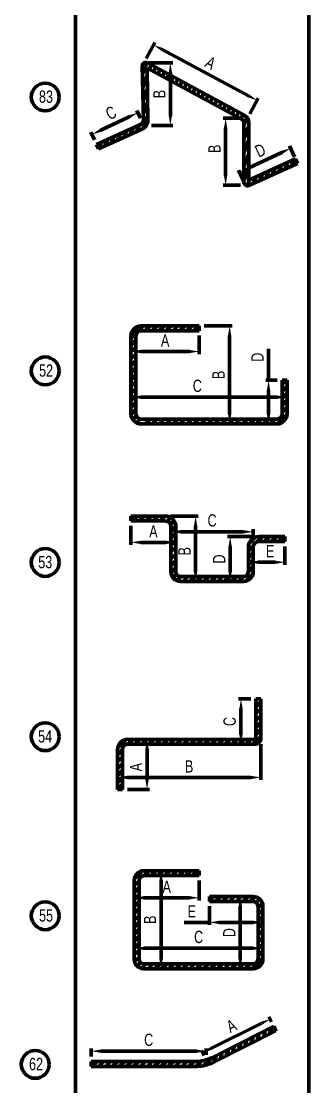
# Model space of a CAD drawing. Header units: millimetres. Extents: x 87961 to 634375, y 789523 to 1897921.
# Drawn here: x 98333 to 99796, y 1042263 to 1047691 of the extents above; entities that cross this region are included whole.
import ezdxf

# ---------------------------------------------------------------- set-up
doc = ezdxf.new("R2010")
doc.units = ezdxf.units.MM
doc.header["$LTSCALE"] = 30
doc.layers.add('DDIMS', color=2, linetype='Continuous', lineweight=100)
doc.layers.add('Shape code 1', color=7, linetype='Continuous', lineweight=211)
doc.styles.add('DM25', font='swisscl.ttf', dxfattribs={"height": 62.5})
doc.dimstyles.new('DM25', dxfattribs={"dimtxt": 62.5, "dimasz": 50, "dimexe": 13, "dimexo": 25, "dimgap": 25, "dimtad": 1, "dimdec": 0, "dimzin": 0, "dimdsep": 46, "dimtxsty": 'DM25', "dimcen": 25, "dimclrd": 3, "dimclre": 3, "dimclrt": 1, "dimadec": 0, "dimazin": 0, "dimtfac": 0.02, "dimtdec": 0, "dimtmove": 0, "dimatfit": 3, "dimfxl": 0, "dimtolj": 1, "dimtzin": 0, "dimlwd": -1, "dimlwe": -1, "dimarcsym": 0})

# ---------------------------------------------------------------- blocks, each defined once
blk = doc.blocks.new('*D134')
at = {"layer": 'DDIMS', "color": 3, "transparency": 16777216}
for p, q in [((98688, 1042415.8), (98688, 1042456.7)), ((98738, 1042443.7), (99224.6, 1042443.7)), ((99274.6, 1042424.3), (99274.6, 1042456.7))]:
    blk.add_line(p, q, dxfattribs=at)
for points in [[(98738, 1042452), (98738, 1042435.4), (98688, 1042443.7)], [(99224.6, 1042452), (99224.6, 1042435.4), (99274.6, 1042443.7)]]:
    blk.add_solid(points, dxfattribs=at)
at = {"layer": 'Defpoints', "color": 0, "transparency": 16777216}
for p in [(99274.6, 1042443.7), (98688, 1042390.8), (99274.6, 1042399.3)]:
    blk.add_point(p, dxfattribs=at)
at = {"layer": 'DDIMS', "color": 1, "transparency": 16777216, "insert": (98981.3, 1042501.2), "char_height": 62.5, "attachment_point": 5, "style": 'DM25'}
blk.add_mtext('\\A1;C', dxfattribs=at)
blk = doc.blocks.new('*D137')
at = {"layer": 'DDIMS', "color": 3, "transparency": 16777216}
for p, q in [((99607.1, 1042592.8), (99594, 1042619)), ((99301, 1042458.5), (99555.1, 1042585.1)), ((99263.5, 1042421.6), (99250.4, 1042447.9))]:
    blk.add_line(p, q, dxfattribs=at)
for points in [[(99551.4, 1042592.6), (99558.8, 1042577.6), (99599.8, 1042607.4)], [(99297.2, 1042466), (99304.7, 1042451.1), (99256.2, 1042436.2)]]:
    blk.add_solid(points, dxfattribs=at)
at = {"layer": 'Defpoints', "color": 0, "transparency": 16777216}
for p in [(99599.8, 1042607.4), (99618.3, 1042570.4), (99274.6, 1042399.3)]:
    blk.add_point(p, dxfattribs=at)
at = {"layer": 'DDIMS', "color": 1, "transparency": 16777216, "insert": (99402.9, 1042572.2), "char_height": 62.5, "width": 110.01, "attachment_point": 5, "rotation": 26.4778, "style": 'DM25'}
blk.add_mtext('\\A1;A', dxfattribs=at)
blk = doc.blocks.new('*D162')
at = {"layer": 'DDIMS', "color": 3, "transparency": 16777216}
for p, q in [((99264.1, 1046139.6), (99406.8, 1046139.6)), ((99393.8, 1046089.6), (99393.8, 1045689.6)), ((99368.8, 1045639.6), (99380.8, 1045639.6))]:
    blk.add_line(p, q, dxfattribs=at)
for points in [[(99385.5, 1046089.6), (99402.1, 1046089.6), (99393.8, 1046139.6)], [(99385.5, 1045689.6), (99402.1, 1045689.6), (99393.8, 1045639.6)]]:
    blk.add_solid(points, dxfattribs=at)
at = {"layer": 'Defpoints', "color": 0, "transparency": 16777216}
for p in [(99239.1, 1046139.6), (99393.8, 1045639.6), (99393.8, 1045639.6)]:
    blk.add_point(p, dxfattribs=at)
at = {"layer": 'DDIMS', "color": 1, "transparency": 16777216, "insert": (99337.5, 1045889.6), "char_height": 62.5, "attachment_point": 5, "rotation": 90, "style": 'DM25'}
blk.add_mtext('\\A1;B', dxfattribs=at)
blk = doc.blocks.new('*D163')
at = {"layer": 'DDIMS', "color": 3, "transparency": 16777216}
for p, q in [((99239.1, 1046089.6), (99239.1, 1045995.6)), ((98891.3, 1046033.6), (98891.3, 1046021.6)), ((98941.3, 1046008.6), (99189.1, 1046008.6))]:
    blk.add_line(p, q, dxfattribs=at)
for points in [[(98941.3, 1046017), (98941.3, 1046000.3), (98891.3, 1046008.6)], [(99189.1, 1046017), (99189.1, 1046000.3), (99239.1, 1046008.6)]]:
    blk.add_solid(points, dxfattribs=at)
at = {"layer": 'Defpoints', "color": 0, "transparency": 16777216}
for p in [(99239.1, 1046114.6), (98891.3, 1046008.6), (99239.1, 1046008.6)]:
    blk.add_point(p, dxfattribs=at)
at = {"layer": 'DDIMS', "color": 1, "transparency": 16777216, "insert": (99065.2, 1046064.9), "char_height": 62.5, "attachment_point": 5, "style": 'DM25'}
blk.add_mtext('\\A1;A', dxfattribs=at)
blk = doc.blocks.new('*D164')
at = {"layer": 'DDIMS', "color": 3, "transparency": 16777216}
for p, q in [((99592, 1045862.4), (99592, 1046022.6)), ((99636.2, 1045862.4), (99579, 1045862.4)), ((99592, 1045689.6), (99592, 1045812.4)), ((99559.7, 1045639.6), (99605, 1045639.6))]:
    blk.add_line(p, q, dxfattribs=at)
for points in [[(99583.7, 1045812.4), (99600.3, 1045812.4), (99592, 1045862.4)], [(99583.7, 1045689.6), (99600.3, 1045689.6), (99592, 1045639.6)]]:
    blk.add_solid(points, dxfattribs=at)
at = {"layer": 'Defpoints', "color": 0, "transparency": 16777216}
for p in [(99661.2, 1045862.4), (99534.7, 1045639.6), (99592, 1045639.6)]:
    blk.add_point(p, dxfattribs=at)
at = {"layer": 'DDIMS', "color": 1, "transparency": 16777216, "insert": (99535.7, 1045979.7), "char_height": 62.5, "attachment_point": 5, "rotation": 90, "style": 'DM25'}
blk.add_mtext('\\A1;D', dxfattribs=at)
blk = doc.blocks.new('*D165')
at = {"layer": 'DDIMS', "color": 3, "transparency": 16777216}
for p, q in [((98891.6, 1045894.4), (98891.6, 1045763)), ((99686.2, 1045837.4), (99686.2, 1045763)), ((98941.6, 1045776), (99636.2, 1045776))]:
    blk.add_line(p, q, dxfattribs=at)
for points in [[(98941.6, 1045784.4), (98941.6, 1045767.7), (98891.6, 1045776)], [(99636.2, 1045784.4), (99636.2, 1045767.7), (99686.2, 1045776)]]:
    blk.add_solid(points, dxfattribs=at)
at = {"layer": 'Defpoints', "color": 0, "transparency": 16777216}
for p in [(98891.6, 1045919.4), (99686.2, 1045862.4), (99686.2, 1045776)]:
    blk.add_point(p, dxfattribs=at)
at = {"layer": 'DDIMS', "color": 1, "transparency": 16777216, "insert": (99229.2, 1045833.5), "char_height": 62.5, "attachment_point": 5, "style": 'DM25'}
blk.add_mtext('\\A1;C', dxfattribs=at)
blk = doc.blocks.new('*D171')
at = {"layer": 'DDIMS', "color": 3, "transparency": 16777216}
for p, q in [((98891.3, 1045120.2), (98891.3, 1045023)), ((98941.3, 1045036), (99069.5, 1045036)), ((99119.5, 1045024), (99119.5, 1045023))]:
    blk.add_line(p, q, dxfattribs=at)
for points in [[(98941.3, 1045044.4), (98941.3, 1045027.7), (98891.3, 1045036)], [(99069.5, 1045044.4), (99069.5, 1045027.7), (99119.5, 1045036)]]:
    blk.add_solid(points, dxfattribs=at)
at = {"layer": 'Defpoints', "color": 0, "transparency": 16777216}
for p in [(98891.3, 1045145.2), (99119.5, 1045049), (99119.5, 1045036)]:
    blk.add_point(p, dxfattribs=at)
at = {"layer": 'DDIMS', "color": 1, "transparency": 16777216, "insert": (99005.4, 1045092.3), "char_height": 62.5, "attachment_point": 5, "style": 'DM25'}
blk.add_mtext('\\A1;A', dxfattribs=at)
blk = doc.blocks.new('*D170')
at = {"layer": 'DDIMS', "color": 3, "transparency": 16777216}
for p, q in [((99675.1, 1045015.6), (99675.1, 1044921.9)), ((99489.4, 1044959.9), (99489.4, 1044947.9)), ((99539.4, 1044934.9), (99625.1, 1044934.9))]:
    blk.add_line(p, q, dxfattribs=at)
for points in [[(99539.4, 1044943.3), (99539.4, 1044926.6), (99489.4, 1044934.9)], [(99625.1, 1044943.3), (99625.1, 1044926.6), (99675.1, 1044934.9)]]:
    blk.add_solid(points, dxfattribs=at)
at = {"layer": 'Defpoints', "color": 0, "transparency": 16777216}
for p in [(99675.1, 1045040.6), (99489.4, 1044934.9), (99675.1, 1044934.9)]:
    blk.add_point(p, dxfattribs=at)
at = {"layer": 'DDIMS', "color": 1, "transparency": 16777216, "insert": (99600.1, 1044991.2), "char_height": 62.5, "attachment_point": 5, "style": 'DM25'}
blk.add_mtext('\\A1;E', dxfattribs=at)
blk = doc.blocks.new('*D174')
at = {"layer": 'DDIMS', "color": 3, "transparency": 16777216}
for p, q in [((99094.5, 1045115.3), (99094.5, 1045103.3)), ((99144.5, 1045090.3), (99464.3, 1045090.3)), ((99514.3, 1045064.6), (99514.3, 1045103.3))]:
    blk.add_line(p, q, dxfattribs=at)
for points in [[(99144.5, 1045098.7), (99144.5, 1045082), (99094.5, 1045090.3)], [(99464.3, 1045098.7), (99464.3, 1045082), (99514.3, 1045090.3)]]:
    blk.add_solid(points, dxfattribs=at)
at = {"layer": 'Defpoints', "color": 0, "transparency": 16777216}
for p in [(99094.5, 1045090.3), (99514.3, 1045090.3), (99514.3, 1045039.6)]:
    blk.add_point(p, dxfattribs=at)
at = {"layer": 'DDIMS', "color": 1, "transparency": 16777216, "insert": (99304.5, 1045147.8), "char_height": 62.5, "attachment_point": 5, "style": 'DM25'}
blk.add_mtext('\\A1;C', dxfattribs=at)
blk = doc.blocks.new('*D175')
at = {"layer": 'DDIMS', "color": 3, "transparency": 16777216}
for p, q in [((99092.7, 1045170.2), (99233.3, 1045170.2)), ((99220.3, 1045120.2), (99220.3, 1044886.9)), ((99198.2, 1044836.9), (99207.3, 1044836.9))]:
    blk.add_line(p, q, dxfattribs=at)
for points in [[(99211.9, 1045120.2), (99228.6, 1045120.2), (99220.3, 1045170.2)], [(99211.9, 1044886.9), (99228.6, 1044886.9), (99220.3, 1044836.9)]]:
    blk.add_solid(points, dxfattribs=at)
at = {"layer": 'Defpoints', "color": 0, "transparency": 16777216}
for p in [(99067.7, 1045170.2), (99220.3, 1044836.9), (99223.2, 1044836.9)]:
    blk.add_point(p, dxfattribs=at)
at = {"layer": 'DDIMS', "color": 1, "transparency": 16777216, "insert": (99164, 1044991), "char_height": 62.5, "attachment_point": 5, "rotation": 90, "style": 'DM25'}
blk.add_mtext('\\A1;B', dxfattribs=at)
blk = doc.blocks.new('*D176')
at = {"layer": 'DDIMS', "color": 3, "transparency": 16777216}
for p, q in [((99516.2, 1045065.6), (99383.4, 1045065.6)), ((99396.4, 1045015.6), (99396.4, 1044886.9)), ((99397.4, 1044836.9), (99383.4, 1044836.9))]:
    blk.add_line(p, q, dxfattribs=at)
for points in [[(99388.1, 1045015.6), (99404.7, 1045015.6), (99396.4, 1045065.6)], [(99388.1, 1044886.9), (99404.7, 1044886.9), (99396.4, 1044836.9)]]:
    blk.add_solid(points, dxfattribs=at)
at = {"layer": 'Defpoints', "color": 0, "transparency": 16777216}
for p in [(99541.2, 1045065.6), (99396.4, 1044836.9), (99422.4, 1044836.9)]:
    blk.add_point(p, dxfattribs=at)
at = {"layer": 'DDIMS', "color": 1, "transparency": 16777216, "insert": (99340.2, 1044951.3), "char_height": 62.5, "attachment_point": 5, "rotation": 90, "style": 'DM25'}
blk.add_mtext('\\A1;D', dxfattribs=at)
blk = doc.blocks.new('*D178')
at = {"layer": 'DDIMS', "color": 3, "transparency": 16777216}
for p, q in [((98972.3, 1044032.6), (98985.9, 1044032.6)), ((98972.9, 1043827.6), (98972.9, 1043982.6)), ((98872.7, 1043777.6), (98985.9, 1043777.6))]:
    blk.add_line(p, q, dxfattribs=at)
for points in [[(98964.6, 1043982.6), (98981.3, 1043982.6), (98972.9, 1044032.6)], [(98964.6, 1043827.6), (98981.3, 1043827.6), (98972.9, 1043777.6)]]:
    blk.add_solid(points, dxfattribs=at)
at = {"layer": 'Defpoints', "color": 0, "transparency": 16777216}
for p in [(98947.3, 1044032.6), (98972.9, 1044032.6), (98847.7, 1043777.6)]:
    blk.add_point(p, dxfattribs=at)
at = {"layer": 'DDIMS', "color": 1, "transparency": 16777216, "insert": (98916.7, 1043890.8), "char_height": 62.5, "attachment_point": 5, "rotation": 90, "style": 'DM25'}
blk.add_mtext('\\A1;A', dxfattribs=at)
blk = doc.blocks.new('*D179')
at = {"layer": 'DDIMS', "color": 3, "transparency": 16777216}
for p, q in [((99501.9, 1044238.6), (99438.5, 1044238.6)), ((99451.5, 1044057.6), (99451.5, 1044188.6)), ((99426.5, 1044007.6), (99438.5, 1044007.6))]:
    blk.add_line(p, q, dxfattribs=at)
for points in [[(99443.2, 1044188.6), (99459.9, 1044188.6), (99451.5, 1044238.6)], [(99443.2, 1044057.6), (99459.9, 1044057.6), (99451.5, 1044007.6)]]:
    blk.add_solid(points, dxfattribs=at)
at = {"layer": 'Defpoints', "color": 0, "transparency": 16777216}
for p in [(99451.5, 1044238.6), (99526.9, 1044238.6), (99451.5, 1044007.6)]:
    blk.add_point(p, dxfattribs=at)
at = {"layer": 'DDIMS', "color": 1, "transparency": 16777216, "insert": (99394, 1044123.1), "char_height": 62.5, "attachment_point": 5, "rotation": 90, "style": 'DM25'}
blk.add_mtext('\\A1;C', dxfattribs=at)
blk = doc.blocks.new('*D180')
at = {"layer": 'DDIMS', "color": 3, "transparency": 16777216}
for p, q in [((99551.9, 1044007.6), (99551.9, 1043825.6)), ((98822.7, 1043863.6), (98822.7, 1043851.6)), ((98872.7, 1043838.6), (99501.9, 1043838.6))]:
    blk.add_line(p, q, dxfattribs=at)
for points in [[(98872.7, 1043846.9), (98872.7, 1043830.2), (98822.7, 1043838.6)], [(99501.9, 1043846.9), (99501.9, 1043830.2), (99551.9, 1043838.6)]]:
    blk.add_solid(points, dxfattribs=at)
at = {"layer": 'Defpoints', "color": 0, "transparency": 16777216}
for p in [(99551.9, 1044032.6), (98822.7, 1043838.6), (99551.9, 1043838.6)]:
    blk.add_point(p, dxfattribs=at)
at = {"layer": 'DDIMS', "color": 1, "transparency": 16777216, "insert": (99187.3, 1043894.8), "char_height": 62.5, "attachment_point": 5, "style": 'DM25'}
blk.add_mtext('\\A1;B', dxfattribs=at)
blk = doc.blocks.new('*D185')
at = {"layer": 'DDIMS', "color": 3, "transparency": 16777216}
for p, q in [((99019.4, 1043363.2), (99031.4, 1043363.2)), ((99044.4, 1043313.2), (99044.4, 1042913.2)), ((99019.4, 1042863.2), (99031.4, 1042863.2))]:
    blk.add_line(p, q, dxfattribs=at)
for points in [[(99036, 1043313.2), (99052.7, 1043313.2), (99044.4, 1043363.2)], [(99036, 1042913.2), (99052.7, 1042913.2), (99044.4, 1042863.2)]]:
    blk.add_solid(points, dxfattribs=at)
at = {"layer": 'Defpoints', "color": 0, "transparency": 16777216}
for p in [(99044.4, 1043363.2), (99044.4, 1042863.2), (99044.4, 1042863.2)]:
    blk.add_point(p, dxfattribs=at)
at = {"layer": 'DDIMS', "color": 1, "transparency": 16777216, "insert": (98988.1, 1043113.2), "char_height": 62.5, "attachment_point": 5, "rotation": 90, "style": 'DM25'}
blk.add_mtext('\\A1;B', dxfattribs=at)
blk = doc.blocks.new('*D186')
at = {"layer": 'DDIMS', "color": 3, "transparency": 16777216}
for p, q in [((99239.1, 1043313.2), (99239.1, 1043212.2)), ((98907.3, 1043250.2), (98907.3, 1043238.2)), ((98957.3, 1043225.2), (99189.1, 1043225.2))]:
    blk.add_line(p, q, dxfattribs=at)
for points in [[(98957.3, 1043233.6), (98957.3, 1043216.9), (98907.3, 1043225.2)], [(99189.1, 1043233.6), (99189.1, 1043216.9), (99239.1, 1043225.2)]]:
    blk.add_solid(points, dxfattribs=at)
at = {"layer": 'Defpoints', "color": 0, "transparency": 16777216}
for p in [(99239.1, 1043338.2), (98907.3, 1043225.2), (99239.1, 1043225.2)]:
    blk.add_point(p, dxfattribs=at)
at = {"layer": 'DDIMS', "color": 1, "transparency": 16777216, "insert": (99073.2, 1043281.5), "char_height": 62.5, "attachment_point": 5, "style": 'DM25'}
blk.add_mtext('\\A1;A', dxfattribs=at)
blk = doc.blocks.new('*D184')
at = {"layer": 'DDIMS', "color": 3, "transparency": 16777216}
for p, q in [((99423.1, 1043232), (99435.1, 1043232)), ((99448.1, 1043182), (99448.1, 1042913.2)), ((99423.1, 1042863.2), (99435.1, 1042863.2))]:
    blk.add_line(p, q, dxfattribs=at)
for points in [[(99439.7, 1043182), (99456.4, 1043182), (99448.1, 1043232)], [(99439.7, 1042913.2), (99456.4, 1042913.2), (99448.1, 1042863.2)]]:
    blk.add_solid(points, dxfattribs=at)
at = {"layer": 'Defpoints', "color": 0, "transparency": 16777216}
for p in [(99448.1, 1043232), (99448.1, 1042863.2), (99448.1, 1042863.2)]:
    blk.add_point(p, dxfattribs=at)
at = {"layer": 'DDIMS', "color": 1, "transparency": 16777216, "insert": (99391.8, 1043047.6), "char_height": 62.5, "attachment_point": 5, "rotation": 90, "style": 'DM25'}
blk.add_mtext('\\A1;D', dxfattribs=at)
blk = doc.blocks.new('*D187')
at = {"layer": 'DDIMS', "color": 3, "transparency": 16777216}
for p, q in [((98907.6, 1042992.9), (98907.6, 1042980.9)), ((99563.6, 1042992.9), (99563.6, 1042980.9)), ((98957.6, 1042967.9), (99513.6, 1042967.9))]:
    blk.add_line(p, q, dxfattribs=at)
for points in [[(98957.6, 1042976.2), (98957.6, 1042959.6), (98907.6, 1042967.9)], [(99513.6, 1042976.2), (99513.6, 1042959.6), (99563.6, 1042967.9)]]:
    blk.add_solid(points, dxfattribs=at)
at = {"layer": 'Defpoints', "color": 0, "transparency": 16777216}
for p in [(98907.6, 1042967.9), (99563.6, 1042967.9), (99563.6, 1042967.9)]:
    blk.add_point(p, dxfattribs=at)
at = {"layer": 'DDIMS', "color": 1, "transparency": 16777216, "insert": (99235.6, 1043025.4), "char_height": 62.5, "attachment_point": 5, "style": 'DM25'}
blk.add_mtext('\\A1;C', dxfattribs=at)
blk = doc.blocks.new('*D188')
at = {"layer": 'DDIMS', "color": 3, "transparency": 16777216}
for p, q in [((99290.4, 1043182), (99290.4, 1043086.9)), ((99290.4, 1043099.9), (99161.7, 1043099.9)), ((99513.6, 1043099.9), (99340.4, 1043099.9)), ((99563.6, 1043124.9), (99563.6, 1043112.9))]:
    blk.add_line(p, q, dxfattribs=at)
for points in [[(99340.4, 1043108.3), (99340.4, 1043091.6), (99290.4, 1043099.9)], [(99513.6, 1043108.3), (99513.6, 1043091.6), (99563.6, 1043099.9)]]:
    blk.add_solid(points, dxfattribs=at)
at = {"layer": 'Defpoints', "color": 0, "transparency": 16777216}
for p in [(99290.4, 1043207), (99563.6, 1043099.9), (99563.6, 1043099.9)]:
    blk.add_point(p, dxfattribs=at)
at = {"layer": 'DDIMS', "color": 1, "transparency": 16777216, "insert": (99201, 1043156.2), "char_height": 62.5, "attachment_point": 5, "style": 'DM25'}
blk.add_mtext('\\A1;E', dxfattribs=at)
blk = doc.blocks.new('*D223')
at = {"layer": 'DDIMS', "color": 3, "transparency": 16777216}
for p, q in [((98968.9, 1047502.1), (99012.1, 1047582.6)), ((99050, 1047547.5), (99489.6, 1047311.8)), ((99496.6, 1047219.1), (99539.8, 1047299.6))]:
    blk.add_line(p, q, dxfattribs=at)
for points in [[(99053.9, 1047554.8), (99046.1, 1047540.2), (99005.9, 1047571.1)], [(99493.5, 1047319.1), (99485.7, 1047304.4), (99533.7, 1047288.1)]]:
    blk.add_solid(points, dxfattribs=at)
at = {"layer": 'Defpoints', "color": 0, "transparency": 16777216}
for p in [(98957.1, 1047480), (99533.7, 1047288.1), (99484.8, 1047197)]:
    blk.add_point(p, dxfattribs=at)
at = {"layer": 'DDIMS', "color": 1, "transparency": 16777216, "insert": (99296.4, 1047479.2), "char_height": 62.5, "width": 70.451, "attachment_point": 5, "rotation": 331.7974, "style": 'DM25'}
blk.add_mtext('\\A1;A', dxfattribs=at)
blk = doc.blocks.new('*D224')
at = {"layer": 'DDIMS', "color": 3, "transparency": 16777216}
for p, q in [((98982.1, 1047480), (99104.9, 1047480)), ((99091.9, 1047430), (99091.9, 1047210.5)), ((98995.9, 1047160.5), (99104.9, 1047160.5))]:
    blk.add_line(p, q, dxfattribs=at)
for points in [[(99083.5, 1047430), (99100.2, 1047430), (99091.9, 1047480)], [(99083.5, 1047210.5), (99100.2, 1047210.5), (99091.9, 1047160.5)]]:
    blk.add_solid(points, dxfattribs=at)
at = {"layer": 'Defpoints', "color": 0, "transparency": 16777216}
for p in [(98957.1, 1047480), (98970.9, 1047160.5), (99091.9, 1047160.5)]:
    blk.add_point(p, dxfattribs=at)
at = {"layer": 'DDIMS', "color": 1, "transparency": 16777216, "insert": (99035.6, 1047320.3), "char_height": 62.5, "width": 35.543, "attachment_point": 5, "rotation": 90, "style": 'DM25'}
blk.add_mtext('\\A1;B', dxfattribs=at)
blk = doc.blocks.new('*D225')
at = {"layer": 'DDIMS', "color": 3, "transparency": 16777216}
for p, q in [((99459.8, 1047197), (99360.3, 1047197)), ((99373.3, 1047147), (99373.3, 1046905.8)), ((99449.7, 1046855.8), (99360.3, 1046855.8))]:
    blk.add_line(p, q, dxfattribs=at)
for points in [[(99365, 1047147), (99381.6, 1047147), (99373.3, 1047197)], [(99365, 1046905.8), (99381.6, 1046905.8), (99373.3, 1046855.8)]]:
    blk.add_solid(points, dxfattribs=at)
at = {"layer": 'Defpoints', "color": 0, "transparency": 16777216}
for p in [(99484.8, 1047197), (99373.3, 1046855.8), (99474.7, 1046855.8)]:
    blk.add_point(p, dxfattribs=at)
at = {"layer": 'DDIMS', "color": 1, "transparency": 16777216, "insert": (99317.1, 1047041.6), "char_height": 62.5, "width": 43.832, "attachment_point": 5, "rotation": 90, "style": 'DM25'}
blk.add_mtext('\\A1;B', dxfattribs=at)
blk = doc.blocks.new('*D226')
at = {"layer": 'DDIMS', "color": 3, "transparency": 16777216}
for p, q in [((98737.4, 1047136.1), (98881.3, 1047204.2)), ((98939.8, 1047197.5), (98920.9, 1047237.3)), ((98705.5, 1047086.6), (98686.6, 1047126.4))]:
    blk.add_line(p, q, dxfattribs=at)
for points in [[(98877.7, 1047211.7), (98884.8, 1047196.6), (98926.5, 1047225.6)], [(98733.8, 1047143.6), (98741, 1047128.5), (98692.2, 1047114.7)]]:
    blk.add_solid(points, dxfattribs=at)
at = {"layer": 'Defpoints', "color": 0, "transparency": 16777216}
for p in [(98926.5, 1047225.6), (98950.5, 1047174.9), (98716.2, 1047064)]:
    blk.add_point(p, dxfattribs=at)
at = {"layer": 'DDIMS', "color": 1, "transparency": 16777216, "insert": (98789.3, 1047224.2), "char_height": 62.5, "width": 55.481, "attachment_point": 5, "rotation": 25.3278, "style": 'DM25'}
blk.add_mtext('\\A1;C', dxfattribs=at)
blk = doc.blocks.new('*D228')
at = {"layer": 'DDIMS', "color": 3, "transparency": 16777216}
for p, q in [((99724.5, 1047001.3), (99698.6, 1047056.2)), ((99488.9, 1046942.9), (99658.9, 1047023.2)), ((99464, 1046878.4), (99438.1, 1046933.4))]:
    blk.add_line(p, q, dxfattribs=at)
for points in [[(99655.4, 1047030.7), (99662.5, 1047015.6), (99704.2, 1047044.5)], [(99485.3, 1046950.5), (99492.4, 1046935.4), (99443.7, 1046921.6)]]:
    blk.add_solid(points, dxfattribs=at)
at = {"layer": 'Defpoints', "color": 0, "transparency": 16777216}
for p in [(99704.2, 1047044.5), (99735.2, 1046978.7), (99474.7, 1046855.8)]:
    blk.add_point(p, dxfattribs=at)
at = {"layer": 'DDIMS', "color": 1, "transparency": 16777216, "insert": (99549.9, 1047033.9), "char_height": 62.5, "width": 44.547, "attachment_point": 5, "rotation": 25.2552, "style": 'DM25'}
blk.add_mtext('\\A1;D', dxfattribs=at)

msp = doc.modelspace()

# ---------------------------------------------------------------- linework, layer by layer
at = {"layer": 'DDIMS'}
for p, q in [((98607.8, 1058445.2), (98607.8, 1015331.3)), ((99796.5, 1058276.3), (99796.5, 1015331.3))]:
    msp.add_line(p, q, dxfattribs=at)
for centre in [(98454.4, 1047305.4), (98454.4, 1045910), (98454.4, 1044933.9), (98454.4, 1044045.9), (98454.4, 1043133.6), (98403.5, 1042376.3)]:
    msp.add_circle(centre, 70.9, dxfattribs=at)
at = {"layer": 'Shape code 1'}
for p, q in [((98972.4, 1047481.4), (98949.8, 1047421.4)), ((98973.5, 1047480.7), (99466.7, 1047214.6)), ((98948.9, 1047465.6), (98954.3, 1047185.8)), ((98973.8, 1047452.2), (99454.7, 1047192.7)), ((98973.8, 1047452.2), (98976.7, 1047182)), ((98994.6, 1047469.4), (98985.7, 1047445.8)), ((99016.8, 1047457.4), (99007.9, 1047433.8)), ((99039, 1047445.4), (99030.1, 1047421.8)), ((99061.2, 1047433.4), (99052.3, 1047409.8)), ((99083.4, 1047421.5), (99074.5, 1047397.8)), ((98974.2, 1047415.4), (98951.1, 1047353.9)), ((99105.6, 1047409.5), (99096.7, 1047385.9)), ((99127.8, 1047397.5), (99118.9, 1047373.9)), ((99150, 1047385.5), (99141.1, 1047361.9)), ((99172.2, 1047373.5), (99163.3, 1047349.9)), ((98975, 1047346.4), (98952.4, 1047286.4)), ((99194.4, 1047361.6), (99185.5, 1047337.9)), ((99216.6, 1047349.6), (99207.7, 1047326)), ((99238.8, 1047337.6), (99229.9, 1047314)), ((99261, 1047325.6), (99252.1, 1047302)), ((99283.2, 1047313.6), (99274.3, 1047290)), ((98975.7, 1047277.4), (98953.6, 1047218.8)), ((99305.4, 1047301.6), (99296.5, 1047278)), ((99327.6, 1047289.7), (99318.7, 1047266.1)), ((99349.8, 1047277.7), (99340.9, 1047254.1)), ((99372, 1047265.7), (99363.1, 1047242.1)), ((98976.4, 1047208.4), (98951.9, 1047143.4)), ((99394.2, 1047253.7), (99385.3, 1047230.1)), ((99416.4, 1047241.7), (99407.5, 1047218.1)), ((99438.6, 1047229.8), (99429.7, 1047206.2)), ((99460.8, 1047217.8), (99451.9, 1047194.2)), ((98716.2, 1047064), (98943.1, 1047166.8)), ((98932.2, 1047161.9), (98919.7, 1047128.8)), ((99481.5, 1047201.9), (99466.7, 1047162.4)), ((99466.7, 1047172.6), (99466.7, 1046870.3)), ((99491.7, 1047157.9), (99466.7, 1047091.5)), ((99491.7, 1047172.7), (99491.7, 1046882.1)), ((98726.5, 1047041.3), (98955.1, 1047144.8)), ((98803.4, 1047103.5), (98790.9, 1047070.4)), ((98835.6, 1047118.1), (98823.1, 1047085)), ((98867.8, 1047132.7), (98855.3, 1047099.6)), ((98900, 1047147.3), (98887.5, 1047114.2)), ((98716.2, 1047064), (98726.5, 1047041.3)), ((98738.9, 1047074.3), (98726.5, 1047041.3)), ((98771.2, 1047088.9), (98758.7, 1047055.8)), ((99491.7, 1047086.9), (99466.7, 1047020.5)), ((99491.7, 1047016), (99466.7, 1046949.6)), ((99491.7, 1046882.1), (99730, 1046990.1)), ((99720.8, 1046985.9), (99708.3, 1046952.8)), ((99730, 1046990.1), (99740.3, 1046967.3)), ((99491.7, 1046945), (99466.7, 1046878.6)), ((99491.2, 1046854.5), (99740.3, 1046967.3)), ((99624.1, 1046942.1), (99611.7, 1046909)), ((99656.4, 1046956.7), (99643.9, 1046923.6)), ((99688.6, 1046971.3), (99676.1, 1046938.2)), ((99495.3, 1046883.8), (99483.7, 1046853)), ((99527.5, 1046898.4), (99515.1, 1046865.3)), ((99559.7, 1046913), (99547.3, 1046879.9)), ((99591.9, 1046927.5), (99579.5, 1046894.5)), ((98953.8, 1046139.6), (98891.3, 1046077.1)), ((98925.4, 1046136.6), (98894.3, 1046105.5)), ((98989.2, 1046139.6), (98964.2, 1046114.6)), ((99024.5, 1046139.6), (98999.5, 1046114.6)), ((99059.9, 1046139.6), (99034.9, 1046114.6)), ((99095.2, 1046139.6), (99070.2, 1046114.6)), ((99130.6, 1046139.6), (99105.6, 1046114.6)), ((99165.9, 1046139.6), (99140.9, 1046114.6)), ((99201.3, 1046139.6), (99176.3, 1046114.6)), ((99236.7, 1046139.6), (99211.7, 1046114.6)), ((99239.1, 1046139.6), (99239.1, 1046114.6)), ((98916.3, 1046066.7), (98891.3, 1046041.7)), ((98916.3, 1046031.3), (98891.3, 1046006.3)), ((98916.3, 1045996), (98891.3, 1045971)), ((98916.3, 1045960.6), (98891.3, 1045935.6)), ((98916.3, 1045925.3), (98891.3, 1045900.3)), ((98916.3, 1045889.9), (98891.3, 1045864.9)), ((98916.3, 1045854.6), (98891.3, 1045829.6)), ((99686.2, 1045862.4), (99661.2, 1045862.4)), ((99682, 1045862.4), (99661.2, 1045841.7)), ((98916.3, 1045819.2), (98891.3, 1045794.2)), ((99686.2, 1045831.3), (99661.2, 1045806.3)), ((99686.2, 1045796), (99661.2, 1045771)), ((98916.3, 1045783.9), (98891.3, 1045758.9)), ((98916.3, 1045748.5), (98891.3, 1045723.5)), ((99686.2, 1045760.6), (99661.2, 1045735.6)), ((98916.3, 1045713.2), (98891.3, 1045688.2)), ((99686.2, 1045689.9), (99635.9, 1045639.6)), ((99686.2, 1045725.3), (99661.2, 1045700.3)), ((98918.7, 1045680.2), (98900.4, 1045661.9)), ((98938.7, 1045664.9), (98919.2, 1045645.4)), ((98989.2, 1045664.6), (98964.2, 1045639.6)), ((99024.5, 1045664.6), (98999.5, 1045639.6)), ((99059.9, 1045664.6), (99034.9, 1045639.6)), ((99095.2, 1045664.6), (99070.2, 1045639.6)), ((99130.6, 1045664.6), (99105.6, 1045639.6)), ((99165.9, 1045664.6), (99140.9, 1045639.6)), ((99201.3, 1045664.6), (99176.3, 1045639.6)), ((99236.7, 1045664.6), (99211.7, 1045639.6)), ((99272, 1045664.6), (99247, 1045639.6)), ((99307.4, 1045664.6), (99282.4, 1045639.6)), ((99342.7, 1045664.6), (99317.7, 1045639.6)), ((99378.1, 1045664.6), (99353.1, 1045639.6)), ((99413.4, 1045664.6), (99388.4, 1045639.6)), ((99448.8, 1045664.6), (99423.8, 1045639.6)), ((99484.1, 1045664.6), (99459.1, 1045639.6)), ((99519.5, 1045664.6), (99494.5, 1045639.6)), ((99554.8, 1045664.6), (99529.8, 1045639.6)), ((99590.2, 1045664.6), (99565.2, 1045639.6)), ((99625.6, 1045664.6), (99600.6, 1045639.6)), ((99064.8, 1045170.1), (98891.3, 1045170.2)), ((98891.3, 1045170.2), (98891.3, 1045145.2)), ((99066.2, 1045145.2), (98891.3, 1045145.2)), ((98923.9, 1045170.2), (98898.9, 1045145.2)), ((98959.2, 1045170.2), (98934.2, 1045145.2)), ((98994.6, 1045170.2), (98969.6, 1045145.2)), ((99029.9, 1045170.1), (99005, 1045145.2)), ((99065.3, 1045170.2), (99040.3, 1045145.2)), ((99093.7, 1045163.2), (99074.8, 1045144.3)), ((99111.7, 1045145.8), (99093, 1045127.2)), ((99119.5, 1045118.3), (99094.5, 1045093.3)), ((99094.5, 1045116.7), (99094.5, 1044886.8)), ((99119.5, 1045116.7), (99119.5, 1044887.3)), ((99119.5, 1045083), (99094.5, 1045058)), ((99119.5, 1045047.6), (99094.5, 1045022.6)), ((99523.3, 1045062.4), (99492.5, 1045031.7)), ((99561.8, 1045065.6), (99536.4, 1045040.2)), ((99542.7, 1045065.6), (99675.1, 1045065.6)), ((99542.7, 1045040.6), (99675.1, 1045040.6)), ((99597.1, 1045065.6), (99572.1, 1045040.6)), ((99632.5, 1045065.6), (99607.5, 1045040.6)), ((99667.9, 1045065.6), (99642.9, 1045040.6)), ((99675.1, 1045065.6), (99675.1, 1045040.6)), ((99119.5, 1045012.3), (99094.5, 1044987.3)), ((99119.5, 1044976.9), (99094.5, 1044951.9)), ((99514.8, 1045018.6), (99489.4, 1044993.2)), ((99489.4, 1045012.1), (99489.4, 1044887.3)), ((99514.4, 1044982.9), (99489.4, 1044957.9)), ((99514.4, 1045012.1), (99514.4, 1044886.8)), ((99119.5, 1044941.6), (99094.5, 1044916.6)), ((99514.4, 1044947.5), (99489.4, 1044922.5)), ((99119.5, 1044906.2), (99094.5, 1044881.2)), ((99123.4, 1044874.7), (99105.4, 1044856.7)), ((99119.5, 1044870.8), (99105.4, 1044856.7)), ((99512.6, 1044875), (99474.5, 1044836.9)), ((99514.4, 1044912.1), (99489.4, 1044887.1)), ((99145.9, 1044861.8), (99125.3, 1044841.2)), ((99144.3, 1044836.8), (99464.8, 1044836.9)), ((99144.8, 1044861.8), (99464.2, 1044861.9)), ((99181.2, 1044861.8), (99156.2, 1044836.8)), ((99216.6, 1044861.8), (99191.6, 1044836.8)), ((99252, 1044861.8), (99227, 1044836.8)), ((99287.3, 1044861.8), (99262.3, 1044836.8)), ((99322.7, 1044861.8), (99297.7, 1044836.8)), ((99358, 1044861.9), (99333, 1044836.9)), ((99393.4, 1044861.9), (99368.4, 1044836.9)), ((99428.7, 1044861.9), (99403.7, 1044836.9)), ((99464.1, 1044861.9), (99439.1, 1044836.9)), ((99526.9, 1044238.5), (99551.9, 1044238.5)), ((99526.9, 1044034.6), (99526.9, 1044238.5)), ((99551.9, 1044223.8), (99526.9, 1044198.8)), ((99551.9, 1044032.6), (99551.9, 1044238.5)), ((99551.9, 1044188.5), (99526.9, 1044163.5)), ((99551.9, 1044153.1), (99526.9, 1044128.1)), ((99551.9, 1044117.8), (99526.9, 1044092.8)), ((99551.9, 1044082.4), (99526.9, 1044057.4)), ((98864.8, 1044031.7), (98823.6, 1043990.5)), ((98901.1, 1044032.6), (98876.1, 1044007.6)), ((98876.2, 1044007.6), (99526.9, 1044007.6)), ((98876.9, 1044032.6), (99524.9, 1044032.6)), ((98936.4, 1044032.6), (98911.4, 1044007.6)), ((98971.8, 1044032.6), (98946.8, 1044007.6)), ((99007.1, 1044032.6), (98982.1, 1044007.6)), ((99042.5, 1044032.6), (99017.5, 1044007.6)), ((99077.8, 1044032.6), (99052.8, 1044007.6)), ((99113.2, 1044032.6), (99088.2, 1044007.6)), ((99148.5, 1044032.6), (99123.5, 1044007.6)), ((99183.9, 1044032.6), (99158.9, 1044007.6)), ((99219.3, 1044032.6), (99194.3, 1044007.6)), ((99254.6, 1044032.6), (99229.6, 1044007.6)), ((99290, 1044032.6), (99265, 1044007.6)), ((99325.3, 1044032.6), (99300.3, 1044007.6)), ((99360.7, 1044032.6), (99335.7, 1044007.6)), ((99396, 1044032.6), (99371, 1044007.6)), ((99431.4, 1044032.6), (99406.4, 1044007.6)), ((99466.7, 1044032.6), (99441.7, 1044007.6)), ((99502.1, 1044032.6), (99477.1, 1044007.6)), ((99551.9, 1044047), (99512.5, 1044007.6)), ((98847.7, 1043979.3), (98822.7, 1043954.3)), ((98822.7, 1043978.7), (98822.7, 1043777.6)), ((98847.7, 1043979.3), (98847.7, 1043777.6)), ((98847.7, 1043943.9), (98822.7, 1043918.9)), ((98847.7, 1043908.6), (98822.7, 1043883.6)), ((98847.7, 1043873.2), (98822.7, 1043848.2)), ((98847.7, 1043837.9), (98822.7, 1043812.9)), ((98847.7, 1043802.5), (98822.8, 1043777.6)), ((98822.7, 1043777.6), (98847.7, 1043777.6)), ((98946.1, 1043361.6), (98908.9, 1043324.3)), ((98983.1, 1043363.2), (98958.1, 1043338.2)), ((99018.4, 1043363.2), (98993.4, 1043338.2)), ((99053.8, 1043363.2), (99028.8, 1043338.2)), ((99089.2, 1043363.2), (99064.2, 1043338.2)), ((99124.5, 1043363.2), (99099.5, 1043338.2)), ((99159.9, 1043363.2), (99134.9, 1043338.2)), ((99195.2, 1043363.2), (99170.2, 1043338.2)), ((99230.6, 1043363.2), (99205.6, 1043338.2)), ((99239.1, 1043363.2), (99239.1, 1043338.2)), ((98932.3, 1043312.4), (98907.3, 1043287.4)), ((98932.3, 1043277), (98907.3, 1043252)), ((98932.3, 1043241.7), (98907.3, 1043216.7)), ((98932.3, 1043206.3), (98907.3, 1043181.3)), ((99513.6, 1043232), (99290.4, 1043232)), ((99290.4, 1043232), (99290.4, 1043207)), ((99311.5, 1043232), (99290.4, 1043210.9)), ((99513.6, 1043207), (99290.4, 1043207)), ((99346.8, 1043232), (99321.8, 1043207)), ((99382.2, 1043232), (99357.2, 1043207)), ((99417.5, 1043232), (99392.5, 1043207)), ((99452.9, 1043232), (99427.9, 1043207)), ((99488.2, 1043232), (99463.2, 1043207)), ((99522.5, 1043230.9), (99498.6, 1043207)), ((99546, 1043219.1), (99528.3, 1043201.3)), ((99560.4, 1043198.1), (99538.6, 1043176.2)), ((98932.3, 1043171), (98907.3, 1043146)), ((98932.3, 1043135.6), (98907.3, 1043110.6)), ((99563.6, 1043165.9), (99538.6, 1043140.9)), ((98932.3, 1043100.3), (98907.3, 1043075.2)), ((99563.6, 1043130.5), (99538.6, 1043105.5)), ((99563.6, 1043095.2), (99538.6, 1043070.2)), ((98932.3, 1043064.9), (98907.3, 1043039.9)), ((98932.3, 1043029.5), (98907.3, 1043004.6)), ((99563.6, 1043059.8), (99538.6, 1043034.8)), ((99563.6, 1043024.4), (99538.6, 1042999.4)), ((98932.3, 1042994.2), (98907.3, 1042969.2)), ((99563.6, 1042989.1), (99538.6, 1042964.1)), ((98932.3, 1042958.8), (98907.3, 1042933.8)), ((98932.3, 1042923.5), (98909.3, 1042900.5)), ((99563.6, 1042918.4), (99508.4, 1042863.2)), ((99563.6, 1042953.7), (99538.6, 1042928.7)), ((98940.1, 1042896), (98922.4, 1042878.3)), ((98967.6, 1042888.1), (98944.6, 1042865.2)), ((99003.1, 1042888.2), (98978.1, 1042863.2)), ((99038.4, 1042888.2), (99013.4, 1042863.2)), ((99073.8, 1042888.2), (99048.8, 1042863.2)), ((99109.1, 1042888.2), (99084.1, 1042863.2)), ((99144.6, 1042888.3), (99119.6, 1042863.3)), ((99180, 1042888.3), (99155, 1042863.3)), ((99215.3, 1042888.3), (99190.3, 1042863.3)), ((99250.7, 1042888.3), (99225.7, 1042863.3)), ((99285.9, 1042888.2), (99261, 1042863.3)), ((99321.3, 1042888.2), (99296.4, 1042863.3)), ((99356.6, 1042888.2), (99331.7, 1042863.3)), ((99392, 1042888.2), (99367.1, 1042863.3)), ((99427.3, 1042888.2), (99402.3, 1042863.2)), ((99462.7, 1042888.2), (99437.7, 1042863.2)), ((99498, 1042888.2), (99473, 1042863.2)), ((99618.3, 1042570.4), (99302.6, 1042409.7)), ((99629.6, 1042548.1), (99313.5, 1042387.2)), ((99576.5, 1042549.2), (99565.5, 1042515.5)), ((99608, 1042565.2), (99597, 1042531.6)), ((99618.3, 1042570.4), (99629.6, 1042548.1)), ((99629.1, 1042549.2), (99628.6, 1042547.6)), ((99450.4, 1042485), (99439.5, 1042451.4)), ((99481.9, 1042501), (99471, 1042467.4)), ((99513.5, 1042517.1), (99502.5, 1042483.5)), ((99545, 1042533.1), (99534, 1042499.5)), ((99355.9, 1042436.9), (99345, 1042403.3)), ((99387.4, 1042452.9), (99376.5, 1042419.3)), ((99418.9, 1042469), (99408, 1042435.4)), ((98688, 1042390.8), (99224.4, 1042390.8)), ((98688, 1042390.8), (98688, 1042365.8)), ((98716.6, 1042390.8), (98691.6, 1042365.8)), ((98752, 1042390.8), (98727, 1042365.8)), ((98787.3, 1042390.8), (98762.3, 1042365.8)), ((98822.7, 1042390.8), (98797.7, 1042365.8)), ((98858.2, 1042390.9), (98833.2, 1042365.9)), ((98893.5, 1042390.9), (98868.5, 1042365.9)), ((98928.9, 1042390.9), (98903.9, 1042365.9)), ((98964.2, 1042390.9), (98939.2, 1042365.9)), ((98999.5, 1042390.8), (98974.6, 1042365.9)), ((99034.8, 1042390.8), (99009.9, 1042365.9)), ((99070.2, 1042390.8), (99045.3, 1042365.9)), ((99105.5, 1042390.8), (99080.6, 1042365.9)), ((99140.9, 1042390.8), (99116, 1042365.9)), ((99176.2, 1042390.8), (99151.3, 1042365.9)), ((99211.6, 1042390.8), (99186.7, 1042365.9)), ((99249.6, 1042393.5), (99222.1, 1042365.9)), ((99300.2, 1042408.7), (99261.8, 1042370.3)), ((99324.4, 1042420.9), (99313.5, 1042387.2)), ((98688, 1042365.8), (99225, 1042365.8))]:
    msp.add_line(p, q, dxfattribs=at)
for points in [[(99239.1, 1046139.6), (98941.3, 1046139.6)], [(98891.3, 1046089.6), (98891.3, 1045689.6)], [(98916.3, 1046089.1), (98916.3, 1045690.1)], [(99239.1, 1046114.6), (98941.8, 1046114.6)], [(99661.2, 1045690.1), (99661.2, 1045862.4)], [(99686.2, 1045689.6), (99686.2, 1045862.4)], [(98941.3, 1045639.6), (99635.9, 1045639.6)], [(98941.8, 1045664.6), (99635.7, 1045664.6)], [(99239.1, 1043363.2), (98957.3, 1043363.2)], [(98907.3, 1043313.2), (98907.3, 1042913.2)], [(98932.3, 1043313.2), (98932.3, 1042913.2)], [(99239.1, 1043338.2), (98957.3, 1043338.2)], [(99538.6, 1042913.2), (99538.6, 1043182)], [(99563.6, 1042913.2), (99563.6, 1043182)], [(98957.3, 1042888.2), (99513.6, 1042888.2)], [(98957.3, 1042863.2), (99513.6, 1042863.2)]]:
    msp.add_lwpolyline(points, dxfattribs=at)
for centre, radius, start, end in [((98965.9, 1047465.5), 17, 63.4218, 179.7869), ((99443.1, 1047172.2), 48.5, 0.6479, 60.9996), ((98926.1, 1047189.6), 28.4, 305.5549, 352.2438), ((98933.7, 1047182.1), 43, 299.7767, 359.9166), ((99443.1, 1047172.2), 23.5, 0.6479, 60.9996), ((99484.2, 1046870.5), 17.5, 179.0948, 295.2699), ((98943, 1046087.9), 51.8, 91.9346, 178.0654), ((98943, 1046087.9), 26.8, 92.6903, 177.3097), ((98943, 1045691.4), 51.8, 181.9346, 268.0654), ((98943, 1045691.4), 26.8, 182.6903, 267.3097), ((99634.5, 1045691.4), 26.8, 272.6903, 357.3097), ((99634.5, 1045691.4), 51.8, 271.9346, 358.0654), ((99067.7, 1045118.3), 51.9, 356.4695, 93.1741), ((99067.7, 1045118.3), 26.9, 356.4695, 93.1741), ((99541.2, 1045013.8), 51.9, 86.8259, 183.5305), ((99541.2, 1045013.8), 26.9, 86.8259, 183.5305), ((99146.2, 1044888.6), 51.8, 181.9346, 268.0654), ((99146.2, 1044888.6), 26.8, 181.9346, 268.0654), ((99462.6, 1044888.6), 26.8, 271.9346, 358.0654), ((99462.6, 1044888.6), 51.8, 271.9346, 358.0654), ((98874.6, 1043980.8), 51.9, 87.4589, 182.2846), ((98874.6, 1043980.8), 26.9, 86.4695, 183.1741), ((99523.9, 1044035.7), 3.19, 288.4048, 341.5854), ((99523.9, 1044035.7), 28.2, 276.1704, 353.8306), ((98959, 1043311.5), 51.8, 91.9346, 178.0654), ((98959, 1043311.5), 26.8, 91.9346, 178.0654), ((99511.8, 1043180.2), 26.8, 1.9346, 88.0654), ((99511.8, 1043180.2), 51.8, 1.9346, 88.0654), ((98959, 1042915), 26.8, 181.9346, 268.0654), ((99511.8, 1042915), 26.8, 271.9346, 358.0654), ((98959, 1042915), 51.8, 181.9346, 268.0654), ((99511.8, 1042915), 51.8, 271.9346, 358.0654), ((99214.7, 1042601.4), 210.8, 272.6425, 294.6308), ((99214.7, 1042601.4), 235.8, 272.4985, 294.7585)]:
    msp.add_arc(centre, radius, start, end, dxfattribs=at)

# ---------------------------------------------------------------- texts
at = {"layer": 'DDIMS', "char_height": 62.5, "attachment_point": 1, "style": 'DM25'}
for s, width, insert in [('\\pi10.66262;83', 80.944, (98411.9, 1047338.6)), ('\\pi11.11314;52', 80.944, (98411.9, 1045943.1)), ('\\pi6.85278;53', 77.012, (98411.9, 1044967.1)), ('\\pi6.3613;54', 77.012, (98411.9, 1044079.1)), ('\\pi11.03123;55', 80.944, (98411.9, 1043166.7)), ('\\pi10.90836;62', 80.944, (98361, 1042409.4))]:
    msp.add_mtext_dynamic_manual_height_columns(s, width=width, gutter_width=312.5, heights=[0], dxfattribs=dict(at, insert=insert))

# ---------------------------------------------------------------- dimensions: what is measured, and where the dimension line sits
at = {"layer": 'DDIMS'}
for base, p1, p2, angle, text, picture, middle, dimtype in [((99533.7, 1047288.1), (98957.1, 1047480), (99484.8, 1047197), 331.7974, 'A', '*D223', (99269.8, 1047429.6), 161), ((99091.9, 1047160.5), (98957.1, 1047480), (98970.9, 1047160.5), 90, 'B', '*D224', (99091.9, 1047320.3), 160), ((98926.5, 1047225.6), (98716.2, 1047064), (98950.5, 1047174.9), 25.3278, 'C', '*D226', (98813.9, 1047172.3), 161), ((99373.3, 1046855.8), (99484.8, 1047197), (99474.7, 1046855.8), 90, 'B', '*D225', (99373.3, 1047041.6), 160), ((99704.2, 1047044.5), (99474.7, 1046855.8), (99735.2, 1046978.7), 25.2552, 'D', '*D228', (99573.9, 1046983), 161), ((99393.8, 1045639.6), (99239.1, 1046139.6), (99393.8, 1045639.6), 90, 'B', '*D162', (99393.8, 1045889.6), 160), ((99592, 1045639.6), (99661.2, 1045862.4), (99534.7, 1045639.6), 90, 'D', '*D164', (99592, 1045979.7), 160), ((99220.3, 1044836.9), (99067.7, 1045170.2), (99223.2, 1044836.9), 90, 'B', '*D175', (99220.3, 1044991), 160), ((99396.4, 1044836.9), (99541.2, 1045065.6), (99422.4, 1044836.9), 90, 'D', '*D176', (99396.4, 1044951.3), 160), ((99451.5, 1044238.5), (99451.5, 1044007.6), (99526.9, 1044238.5), 90, 'C', '*D179', (99451.5, 1044123.1), 160), ((98972.9, 1044032.6), (98847.7, 1043777.6), (98947.3, 1044032.6), 90, 'A', '*D178', (98972.9, 1043890.8), 160), ((99044.4, 1042863.2), (99044.4, 1043363.2), (99044.4, 1042863.2), 90, 'B', '*D185', (99044.4, 1043113.2), 160), ((99448.1, 1042863.2), (99448.1, 1043232), (99448.1, 1042863.2), 90, 'D', '*D184', (99448.1, 1043047.6), 160)]:
    dim = msp.add_linear_dim(base=base, p1=p1, p2=p2, angle=angle, text=text, dimstyle='DM25', dxfattribs=at)
    dim.commit()
    dim.dimension.update_dxf_attribs({"geometry": picture, "text_midpoint": middle, "dimtype": dimtype})
dim = msp.add_linear_dim(base=(99239.1, 1046008.6), p1=(98891.3, 1046008.6), p2=(99239.1, 1046114.6), text='A', dimstyle='DM25', dxfattribs=at)
dim.commit()
dim.dimension.update_dxf_attribs({"geometry": '*D163', "text_midpoint": (99065.2, 1046064.9)})
for base, p1, p2, text, picture, middle in [((99686.2, 1045776), (98891.6, 1045919.4), (99686.2, 1045862.4), 'C', '*D165', (99229.2, 1045776)), ((99119.5, 1045036), (98891.3, 1045145.2), (99119.5, 1045049), 'A', '*D171', (99005.4, 1045036)), ((99514.3, 1045090.3), (99094.5, 1045090.3), (99514.3, 1045039.6), 'C', '*D174', (99304.5, 1045090.3)), ((99675.1, 1044934.9), (99489.4, 1044934.9), (99675.1, 1045040.6), 'E', '*D170', (99600.1, 1044934.9)), ((99239.1, 1043225.2), (98907.3, 1043225.2), (99239.1, 1043338.2), 'A', '*D186', (99073.2, 1043225.2)), ((99563.6, 1043099.9), (99290.4, 1043207), (99563.6, 1043099.9), 'E', '*D188', (99201, 1043099.9)), ((99563.6, 1042967.9), (98907.6, 1042967.9), (99563.6, 1042967.9), 'C', '*D187', (99235.6, 1042967.9)), ((99274.6, 1042443.7), (98688, 1042390.8), (99274.6, 1042399.3), 'C', '*D134', (98981.3, 1042443.7))]:
    dim = msp.add_linear_dim(base=base, p1=p1, p2=p2, text=text, dimstyle='DM25', dxfattribs=at)
    dim.commit()
    dim.dimension.update_dxf_attribs({"geometry": picture, "text_midpoint": middle, "dimtype": 160})
dim = msp.add_linear_dim(base=(99551.9, 1043838.6), p1=(98822.7, 1043838.6), p2=(99551.9, 1044032.6), angle=180, text='B', dimstyle='DM25', dxfattribs=at)
dim.commit()
dim.dimension.update_dxf_attribs({"geometry": '*D180', "text_midpoint": (99187.3, 1043894.8)})
dim = msp.add_aligned_dim(p1=(99274.6, 1042399.3), p2=(99618.3, 1042570.4), distance=41.3, text='A', dimstyle='DM25', dxfattribs=at)
dim.commit()
dim.dimension.update_dxf_attribs({"geometry": '*D137', "text_midpoint": (99402.9, 1042572.2)})

doc.saveas('drawing.dxf')
